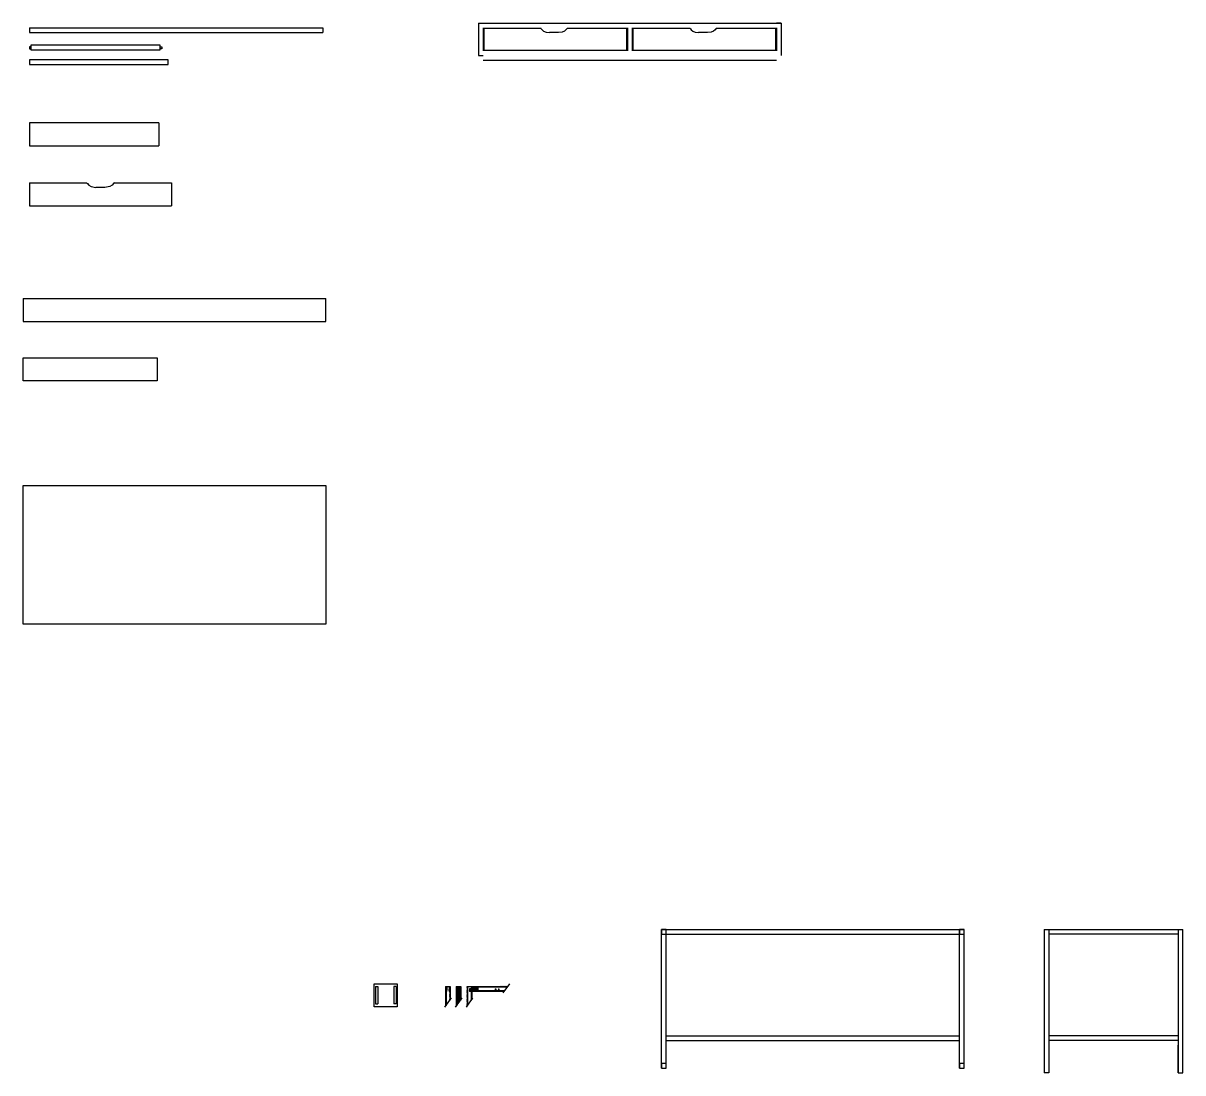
# Model space of a CAD drawing. Header units: millimetres. Extents: x 654 to 2158, y 484 to 1447.
# Drawn here: x 846 to 1347, y 900 to 1354 of the extents above; entities that cross this region are included whole.
import ezdxf

# ---------------------------------------------------------------- set-up
doc = ezdxf.new("R2010")
doc.units = ezdxf.units.MM
for name, color, linetype in [('VV_D_2_CAMPITURE', 8, 'Continuous'), ('VV_D_2_QUOTE', 1, 'Continuous'), ('VV_D_2_STRUTTPRINCIPALE', 3, 'Continuous'), ('VV_D_2_STRUTTSECONDARIA', 2, 'Continuous')]:
    doc.layers.add(name, color=color, linetype=linetype)
pattern_1 = [(45, (0, 0), (-0.112253202, 0.112253202), []), (45, (0, 0.07938), (-0.112253202, 0.112253202), [])]
pattern_2 = [(135, (0, 0), (-0.112253202, -0.112253202), []), (135, (-0.07938, 5e-18), (-0.112253202, -0.112253202), [])]

msp = doc.modelspace()

# ---------------------------------------------------------------- hatches: boundary and pattern name
at = {"layer": 'VV_D_2_CAMPITURE'}
h = msp.add_hatch(dxfattribs=at)
h.set_pattern_fill('STEEL', color=256, scale=0.05)
h.set_pattern_definition([(45, (-3.3774, 0), (-0.112253202, 0.112253202), []), (45, (-3.3774, 0.07938), (-0.112253202, 0.112253202), [])])
h.paths.add_polyline_path([(1030.39, 937.3), (1030.19, 937.3), (1030.19, 931.3), (1030.39, 931.58)])
h.paths.add_polyline_path([(1028.59, 937.3), (1028.39, 937.3), (1028.39, 928.78), (1028.59, 929.06)])
h = msp.add_hatch(color=1, dxfattribs=at)
h.dxf.hatch_style = 1
h.paths.add_polyline_path([(1028.89, 936.9), (1028.59, 936.9), (1028.59, 935.65), (1028.64, 935.65), (1028.64, 936.85), (1028.84, 936.85), (1028.84, 935.65), (1028.89, 935.65)])
h = msp.add_hatch(dxfattribs=at)
h.set_pattern_fill('STEEL', color=256, scale=0.05, angle=90)
h.set_pattern_definition([(135, (-3.3774, 0), (-0.112253202, -0.112253202), []), (135, (-3.45677, 5e-18), (-0.112253202, -0.112253202), [])])
h.paths.add_polyline_path([(1028.84, 936.3), (1028.64, 936.3), (1028.64, 935.1), (1028.84, 935.1)])
h.paths.add_polyline_path([(1030.14, 936.3), (1029.94, 936.3), (1029.94, 935.1), (1030.14, 935.1)])
h = msp.add_hatch(color=1, dxfattribs=at)
h.dxf.hatch_style = 1
h.paths.add_polyline_path([(1030.19, 936.9), (1029.89, 936.9), (1029.89, 935.65), (1029.94, 935.65), (1029.94, 936.85), (1030.14, 936.85), (1030.14, 935.65), (1030.19, 935.65)])
h = msp.add_hatch(dxfattribs=at)
h.set_pattern_fill('STEEL', color=256, scale=0.05)
h.set_pattern_definition([(45, (1.27409, 0), (-0.112253202, 0.112253202), []), (45, (1.27409, 0.07938), (-0.112253202, 0.112253202), [])])
h.paths.add_polyline_path([(1035.04, 937.3), (1034.84, 937.3), (1034.84, 931.3), (1035.04, 931.58)])
h.paths.add_polyline_path([(1033.24, 937.3), (1033.04, 937.3), (1033.04, 928.78), (1033.24, 929.06)])
h = msp.add_hatch(dxfattribs=at)
h.set_pattern_fill('STEEL', color=256, scale=0.05)
h.set_pattern_definition(pattern_1)
h.paths.add_polyline_path([(1034.54, 936.9), (1034.84, 936.9), (1034.84, 937.3), (1033.24, 937.3), (1033.24, 936.9), (1033.54, 936.9), (1033.54, 935.65), (1033.24, 935.65), (1033.24, 929.06), (1034.84, 931.3), (1034.84, 935.65), (1034.54, 935.65)])
h = msp.add_hatch(color=1, dxfattribs=at)
h.dxf.hatch_style = 1
h.paths.add_polyline_path([(1033.54, 936.9), (1033.24, 936.9), (1033.24, 935.65), (1033.54, 935.65)])
h.paths.add_polyline_path([(1033.29, 935.7), (1033.29, 936.85), (1033.49, 936.85), (1033.49, 935.7)], flags=16)
h = msp.add_hatch(color=1, dxfattribs=at)
h.dxf.hatch_style = 1
h.paths.add_polyline_path([(1033.54, 936.9), (1033.24, 936.9), (1033.24, 935.65), (1033.29, 935.65), (1033.29, 936.85), (1033.49, 936.85), (1033.49, 935.65), (1033.54, 935.65)])
h = msp.add_hatch(dxfattribs=at)
h.set_pattern_fill('STEEL', color=256, scale=0.05, angle=90)
h.set_pattern_definition(pattern_2)
h.paths.add_polyline_path([(1033.49, 936.3), (1033.29, 936.3), (1033.29, 935.7), (1033.49, 935.7)])
h.paths.add_polyline_path([(1034.79, 936.3), (1034.59, 936.3), (1034.59, 935.7), (1034.79, 935.7)])
h = msp.add_hatch(color=1, dxfattribs=at)
h.dxf.hatch_style = 1
h.paths.add_polyline_path([(1034.84, 936.9), (1034.54, 936.9), (1034.54, 935.65), (1034.59, 935.65), (1034.59, 936.85), (1034.79, 936.85), (1034.79, 935.65), (1034.84, 935.65)])
h = msp.add_hatch(color=1, dxfattribs=at)
h.dxf.hatch_style = 1
h.paths.add_polyline_path([(1034.84, 936.9), (1034.54, 936.9), (1034.54, 935.65), (1034.84, 935.65)])
h.paths.add_polyline_path([(1034.59, 935.7), (1034.59, 936.85), (1034.79, 936.85), (1034.79, 935.7)], flags=16)
h = msp.add_hatch(dxfattribs=at)
h.set_pattern_fill('STEEL', color=256, scale=0.05)
h.set_pattern_definition(pattern_1)
h.paths.add_polyline_path([(1037.89, 937.3), (1037.69, 937.3), (1037.69, 928.78), (1037.89, 929.06)])
h.paths.add_polyline_path([(1039.69, 935.65), (1039.49, 935.65), (1039.49, 931.3), (1039.69, 931.58)])
h.paths.add_polyline_path([(1039.69, 937.3), (1039.49, 937.3), (1039.49, 936.85), (1039.69, 936.85)])
h = msp.add_hatch(dxfattribs=at)
h.set_pattern_fill('STEEL', color=256, scale=0.05, angle=90)
h.set_pattern_definition(pattern_2)
h.paths.add_polyline_path([(1042.39, 937.05), (1039.74, 937.05), (1039.74, 936.3), (1038.69, 936.3), (1038.69, 935.1), (1039.33, 935.1), (1039.49, 935.7), (1039.74, 935.7), (1039.74, 935.55), (1042.39, 935.55)])
h = msp.add_hatch(dxfattribs=at)
h.set_pattern_fill('STEEL', color=256, scale=0.05, angle=90)
h.set_pattern_definition(pattern_2)
h.paths.add_polyline_path([(1054.02, 935.5), (1039.69, 935.5), (1039.69, 935.3), (1053.88, 935.3)])
h.paths.add_polyline_path([(1055.31, 937.3), (1039.69, 937.3), (1039.69, 937.1), (1055.17, 937.1)])
h = msp.add_hatch(dxfattribs=at)
h.set_pattern_fill('STEEL', color=256, scale=0.05)
h.set_pattern_definition(pattern_1)
h.paths.add_polyline_path([(1050.09, 936.3), (1049.89, 936.3), (1049.89, 935.7), (1050.09, 935.7)])
h.paths.add_polyline_path([(1051.49, 936.3), (1051.29, 936.3), (1051.29, 935.7), (1051.49, 935.7)])

# ---------------------------------------------------------------- linework, layer by layer
at = {"layer": 'VV_D_2_QUOTE'}
for p, q in [((1028.89, 936.9), (1028.59, 936.9)), ((1028.64, 935.65), (1028.59, 935.65)), ((1028.89, 935.65), (1028.84, 935.65)), ((1028.89, 936.9), (1028.89, 935.65)), ((1030.19, 936.9), (1029.89, 936.9)), ((1029.89, 936.9), (1029.89, 935.65)), ((1029.94, 935.65), (1029.89, 935.65)), ((1030.19, 935.65), (1030.14, 935.65)), ((1033.54, 936.9), (1033.24, 936.9)), ((1033.24, 936.9), (1033.24, 935.65)), ((1033.29, 935.65), (1033.24, 935.65)), ((1033.54, 935.65), (1033.49, 935.65)), ((1034.54, 936.9), (1034.54, 935.65)), ((1034.84, 936.9), (1034.54, 936.9)), ((1034.59, 935.65), (1034.54, 935.65)), ((1034.84, 935.65), (1034.79, 935.65))]:
    msp.add_line(p, q, dxfattribs=at)
for points in [[(848.95, 1343.7), (848.34, 1343.7), (848.34, 1342.76), (848.7, 1342.76), (848.95, 1343.14)], [(904.95, 1343.7), (905.56, 1343.7), (905.56, 1342.76), (905.2, 1342.76), (904.95, 1343.14)]]:
    msp.add_lwpolyline(points, dxfattribs=at)
at = {"layer": 'VV_D_2_STRUTTPRINCIPALE'}
for p, q in [((848.34, 1351.85), (975.34, 1351.85)), ((848.34, 1351.85), (848.34, 1349.85)), ((848.34, 1349.85), (975.34, 1349.85)), ((975.34, 1351.85), (975.34, 1349.85)), ((1042.59, 1353.91), (1173.59, 1353.91)), ((1042.59, 1353.91), (1042.59, 1339.91)), ((1044.59, 1351.91), (1044.59, 1341.91)), ((1107.09, 1351.91), (1107.09, 1341.91)), ((1109.09, 1351.91), (1109.09, 1341.91)), ((1173.59, 1353.91), (1171.59, 1353.91)), ((1171.59, 1351.91), (1171.59, 1341.91)), ((1173.59, 1353.91), (1173.59, 1339.91)), ((904.95, 1344.41), (848.95, 1344.41)), ((848.95, 1344.41), (848.95, 1342.41)), ((848.95, 1342.41), (904.95, 1342.41)), ((848.95, 1342.41), (904.95, 1342.41)), ((904.95, 1342.41), (904.95, 1344.41)), ((1042.59, 1339.91), (1044.59, 1339.91)), ((1044.59, 1337.91), (1171.59, 1337.91)), ((904.34, 1310.82), (848.34, 1310.82)), ((848.34, 1310.82), (848.34, 1300.82)), ((904.34, 1310.82), (904.34, 1300.82)), ((848.34, 1300.82), (904.34, 1300.82)), ((848.34, 1284.9), (848.34, 1274.9)), ((848.34, 1284.9), (873.09, 1284.9)), ((885.09, 1284.9), (909.84, 1284.9)), ((909.84, 1284.9), (909.84, 1274.9)), ((881.04, 1282.91), (877.14, 1282.91)), ((848.34, 1274.9), (909.84, 1274.9)), ((845.64, 1234.9), (845.64, 1224.9)), ((845.64, 1234.9), (976.64, 1234.9)), ((976.64, 1224.9), (976.64, 1234.9)), ((845.64, 1224.9), (976.64, 1224.9)), ((845.64, 1209.17), (903.64, 1209.17)), ((845.64, 1199.17), (845.64, 1209.17)), ((903.64, 1209.17), (903.64, 1199.17)), ((903.64, 1199.17), (845.64, 1199.17)), ((1121.77, 961.96), (1252.77, 961.96)), ((1121.77, 901.96), (1121.77, 961.96)), ((1121.77, 959.96), (1252.77, 959.96)), ((1123.77, 901.96), (1123.77, 961.96)), ((1250.77, 901.96), (1250.77, 961.96)), ((1252.77, 901.96), (1252.77, 961.96)), ((1287.37, 961.96), (1287.37, 899.96)), ((1287.37, 961.96), (1347.37, 961.96)), ((1289.37, 961.96), (1289.37, 899.96)), ((1345.37, 959.96), (1289.37, 959.96)), ((1345.37, 961.96), (1345.37, 899.96)), ((1347.37, 899.96), (1347.37, 961.96)), ((1347.37, 899.96), (1347.37, 961.96)), ((997.52, 938.49), (1007.52, 938.49)), ((997.52, 928.49), (997.52, 938.49)), ((1007.52, 938.49), (1007.52, 928.49)), ((1053.3, 934.48), (1056.15, 938.48)), ((998.02, 937.24), (998.02, 929.74)), ((998.02, 937.24), (999.02, 937.24)), ((999.02, 937.24), (999.02, 929.74)), ((1007.02, 937.24), (1006.02, 937.24)), ((1006.02, 937.24), (1006.02, 929.74)), ((1007.02, 937.24), (1007.02, 929.74)), ((1028.84, 936.85), (1028.64, 936.85)), ((1028.64, 936.85), (1028.64, 935.1)), ((1028.84, 936.3), (1028.64, 936.3)), ((1028.84, 935.1), (1028.64, 935.1)), ((1028.84, 936.85), (1028.84, 935.1)), ((1030.14, 936.85), (1029.94, 936.85)), ((1029.94, 936.85), (1029.94, 935.1)), ((1030.14, 936.3), (1029.94, 936.3)), ((1030.14, 935.1), (1029.94, 935.1)), ((1030.14, 936.85), (1030.14, 935.1)), ((1033.49, 936.85), (1033.29, 936.85)), ((1033.29, 936.85), (1033.29, 935.7)), ((1033.49, 936.3), (1033.29, 936.3)), ((1033.49, 935.7), (1033.29, 935.7)), ((1033.49, 936.85), (1033.49, 935.7)), ((1034.79, 936.85), (1034.59, 936.85)), ((1034.59, 936.85), (1034.59, 935.7)), ((1034.79, 936.3), (1034.59, 936.3)), ((1034.79, 935.7), (1034.59, 935.7)), ((1034.79, 936.85), (1034.79, 935.7)), ((1038.69, 936.3), (1038.69, 935.1)), ((1039.74, 936.3), (1038.69, 936.3)), ((1039.33, 935.1), (1038.69, 935.1)), ((1039.49, 935.7), (1039.33, 935.1)), ((1039.49, 935.7), (1039.74, 935.7)), ((1039.69, 937.3), (1055.31, 937.3)), ((1039.69, 937.3), (1039.69, 937.1)), ((1039.69, 937.1), (1055.17, 937.1)), ((1039.69, 935.5), (1054.02, 935.5)), ((1039.69, 935.3), (1039.69, 935.5)), ((1039.69, 935.3), (1053.88, 935.3)), ((1039.74, 937.05), (1042.39, 937.05)), ((1039.74, 937.05), (1039.74, 936.3)), ((1039.74, 935.7), (1039.74, 935.55)), ((1039.74, 935.55), (1042.39, 935.55)), ((1042.39, 937.05), (1042.39, 935.55)), ((1007.52, 928.49), (997.52, 928.49)), ((998.02, 929.74), (999.02, 929.74)), ((1007.02, 929.74), (1006.02, 929.74)), ((1028.1, 928.38), (1030.96, 932.38)), ((1032.75, 928.38), (1035.61, 932.38)), ((1037.4, 928.38), (1040.26, 932.38)), ((1123.77, 915.96), (1250.77, 915.96)), ((1123.77, 913.96), (1250.77, 913.96)), ((1345.37, 915.96), (1289.37, 915.96)), ((1345.37, 913.96), (1289.37, 913.96)), ((1347.37, 899.96), (1347.37, 913.96)), ((1347.37, 911.96), (1347.37, 913.96)), ((1345.37, 899.96), (1345.37, 911.96)), ((1289.37, 899.96), (1287.37, 899.96)), ((1345.37, 899.96), (1347.37, 899.96))]:
    msp.add_line(p, q, dxfattribs=at)
msp.add_lwpolyline([(848.34, 1338.08), (848.34, 1336.08), (908.34, 1336.08), (908.34, 1338.08), (848.34, 1338.08)], dxfattribs=at)
for points in [[(845.64, 1153.99), (976.64, 1153.99), (976.64, 1093.99), (845.64, 1093.99)], [(1121.77, 959.96), (1123.77, 959.96), (1123.77, 961.96), (1121.77, 961.96)], [(1250.77, 959.96), (1252.77, 959.96), (1252.77, 961.96), (1250.77, 961.96)], [(1033.54, 935.65), (1033.24, 935.65), (1033.24, 936.9), (1033.54, 936.9)], [(1034.54, 935.65), (1034.84, 935.65), (1034.84, 936.9), (1034.54, 936.9)], [(1121.77, 901.96), (1123.77, 901.96), (1123.77, 903.96), (1121.77, 903.96)], [(1250.77, 901.96), (1252.77, 901.96), (1252.77, 903.96), (1250.77, 903.96)]]:
    msp.add_lwpolyline(points, close=True, dxfattribs=at)
for points in [[(873.09, 1284.9), (873.65, 1284.9), (873.65, 1282.91), (877.14, 1282.91)], [(885.09, 1284.9), (884.54, 1284.9), (884.54, 1282.91), (881.04, 1282.91)]]:
    msp.add_open_spline(points, degree=3, dxfattribs=at)
at = {"layer": 'VV_D_2_STRUTTSECONDARIA'}
for p, q in [((1077.29, 1349.91), (1073.4, 1349.91)), ((1141.79, 1349.91), (1137.9, 1349.91)), ((1028.39, 937.3), (1028.39, 928.78)), ((1028.39, 937.3), (1028.59, 937.3)), ((1028.59, 937.3), (1028.59, 929.06)), ((1028.59, 937.3), (1030.19, 937.3)), ((1030.19, 937.3), (1030.19, 931.3)), ((1030.19, 937.3), (1030.19, 931.3)), ((1030.19, 937.3), (1030.39, 937.3)), ((1030.39, 937.3), (1030.39, 931.58)), ((1033.04, 937.3), (1033.04, 928.78)), ((1033.04, 937.3), (1033.24, 937.3)), ((1033.24, 937.3), (1033.24, 929.06)), ((1033.24, 937.3), (1034.84, 937.3)), ((1034.84, 937.3), (1034.84, 931.3)), ((1034.84, 937.3), (1035.04, 937.3)), ((1034.84, 937.3), (1034.84, 931.3)), ((1035.04, 937.3), (1035.04, 931.58)), ((1037.69, 937.3), (1037.69, 928.78)), ((1037.69, 937.3), (1037.89, 937.3)), ((1037.89, 937.3), (1037.89, 929.06)), ((1037.89, 937.3), (1039.49, 937.3)), ((1039.49, 937.3), (1039.49, 936.85)), ((1039.49, 937.3), (1039.69, 937.3)), ((1039.49, 936.85), (1039.69, 936.85)), ((1039.49, 935.65), (1039.69, 935.65)), ((1039.49, 935.65), (1039.49, 931.3)), ((1039.69, 937.1), (1039.69, 936.85)), ((1039.69, 935.5), (1039.69, 935.65)), ((1039.69, 935.3), (1039.69, 931.58)), ((1049.89, 936.3), (1049.89, 935.7)), ((1049.89, 936.3), (1050.09, 936.3)), ((1049.89, 935.7), (1050.09, 935.7)), ((1050.09, 936.3), (1050.09, 935.7)), ((1051.29, 936.3), (1051.29, 935.7)), ((1051.29, 936.3), (1051.49, 936.3)), ((1051.29, 935.7), (1051.49, 935.7)), ((1051.49, 936.3), (1051.49, 935.7))]:
    msp.add_line(p, q, dxfattribs=at)
for points in [[(1069.8, 1351.48, 0.244688), (1069.56, 1351.61), (1044.89, 1351.61), (1044.89, 1342.21), (1106.79, 1342.21), (1106.79, 1351.61), (1081.13, 1351.61, 0.244688), (1080.89, 1351.48)], [(1134.3, 1351.48, 0.244688), (1134.06, 1351.61), (1109.39, 1351.61), (1109.39, 1342.21), (1171.29, 1342.21), (1171.29, 1351.61), (1145.63, 1351.61, 0.244688), (1145.39, 1351.48)]]:
    msp.add_lwpolyline(points, format="xyb", dxfattribs=at)
for points in [[(1069.8, 1351.48), (1070.21, 1350.89), (1070.94, 1349.91), (1073.4, 1349.91)], [(1080.89, 1351.48), (1080.48, 1350.89), (1079.74, 1349.91), (1077.29, 1349.91)], [(1134.3, 1351.48), (1134.71, 1350.89), (1135.44, 1349.91), (1137.9, 1349.91)], [(1145.39, 1351.48), (1144.98, 1350.89), (1144.24, 1349.91), (1141.79, 1349.91)]]:
    msp.add_open_spline(points, degree=3, dxfattribs=at)

doc.saveas('drawing.dxf')
